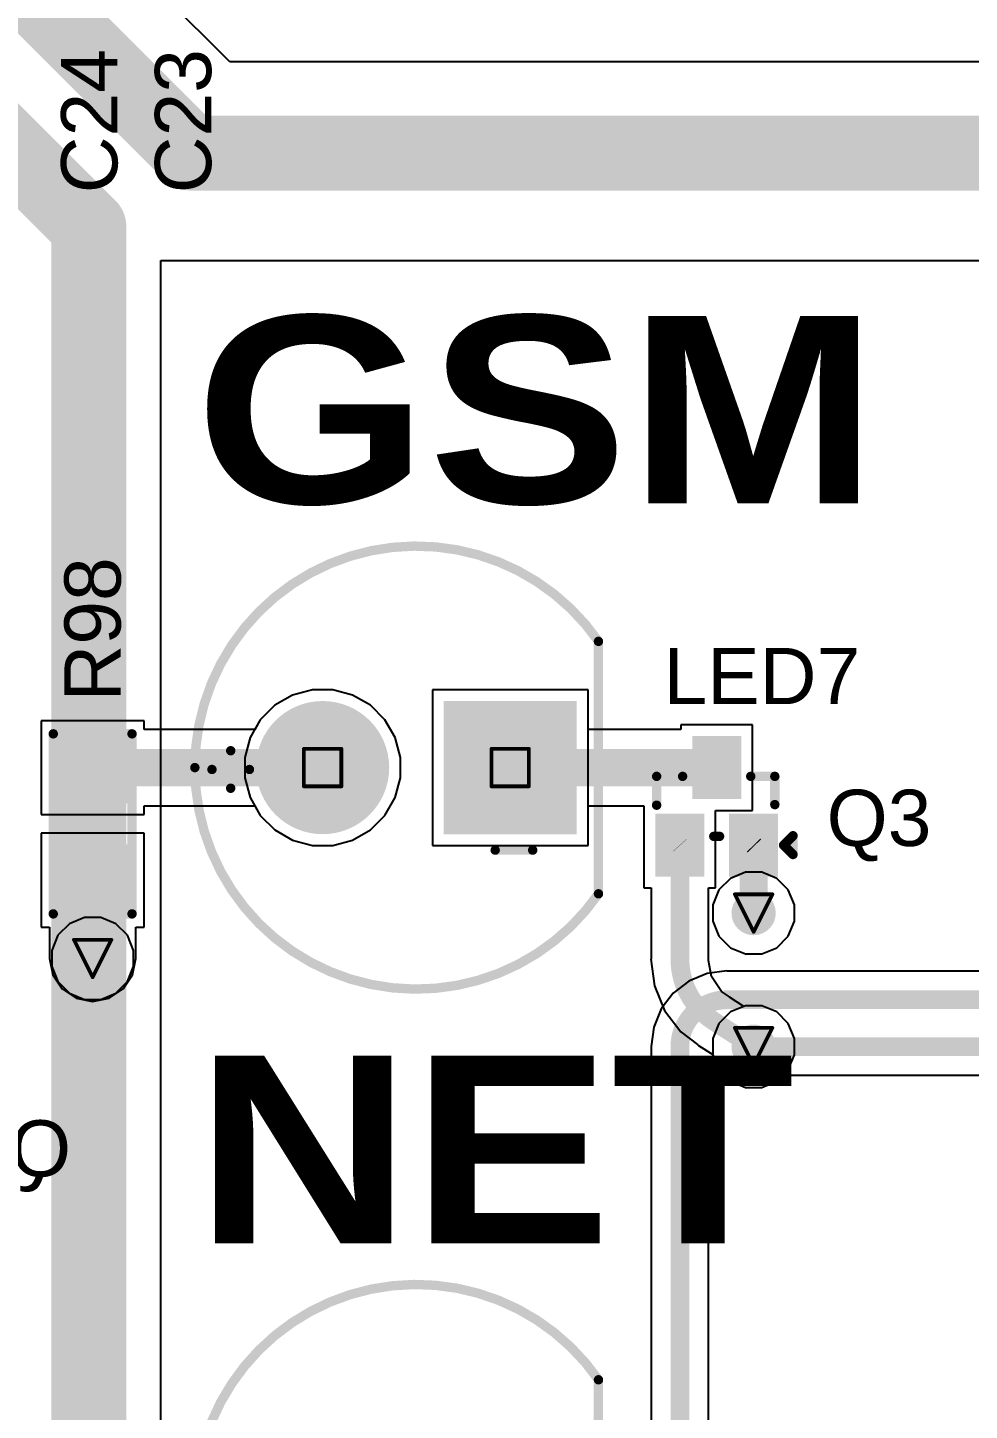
# Model space of a CAD drawing. Header units: inches. Extents: x 0 to 211, y 0 to 201.
# Drawn here: x 1.017 to 1.519, y 0.421 to 1.158 of the extents above; entities that cross this region are included whole.
import ezdxf

# ---------------------------------------------------------------- set-up
doc = ezdxf.new("R2010")
doc.units = ezdxf.units.IN
doc.header["$MEASUREMENT"] = 0
for name, color, linetype in [('Bottom Layer', 5, 'Continuous'), ('Bottom Overlay', 54, 'Continuous'), ('Bottom Solder', 6, 'Continuous'), ('Drill Drawing', 1, 'Continuous'), ('Layer 1', 16, 'Continuous'), ('Layer 2', 76, 'Continuous'), ('Multi-Layer', 9, 'Continuous'), ('Pad Holes', 156, 'Continuous'), ('Top Layer', 1, 'Continuous'), ('Top Overlay', 2, 'Continuous'), ('Top Paste', 8, 'Continuous'), ('Top Solder', 216, 'Continuous'), ('Via Holes', 16, 'Continuous')]:
    doc.layers.add(name, color=color, linetype=linetype)
doc.styles.add('Arial', font='', dxfattribs={"height": 0.2})
doc.styles.add('Arial Black_Bold', font='', dxfattribs={"height": 0.2})
doc.styles.get('Arial').set_extended_font_data('Arial')
doc.styles.get('Arial Black_Bold').set_extended_font_data('Arial Black', bold=True)

# ---------------------------------------------------------------- blocks, each defined once
blk = doc.blocks.new('R___0603_38')
at = {"layer": 'Top Layer'}
for points in [[(-0.015, 0.0175), (-0.015, -0.0175), (-0.045, -0.0175), (-0.045, 0.0175)], [(0.045, 0.0175), (0.045, -0.0175), (0.015, -0.0175), (0.015, 0.0175)]]:
    blk.add_hatch(color=1, dxfattribs=at).paths.add_polyline_path(points)
at = {"layer": 'Top Paste'}
for points in [[(-0.015, 0.0175), (-0.015, -0.0175), (-0.045, -0.0175), (-0.045, 0.0175)], [(0.045, 0.0175), (0.045, -0.0175), (0.015, -0.0175), (0.015, 0.0175)]]:
    blk.add_hatch(color=8, dxfattribs=at).paths.add_polyline_path(points)
at = {"layer": 'Top Solder'}
for points in [[(-0.011, 0.0215), (-0.011, -0.0215), (-0.049, -0.0215), (-0.049, 0.0215)], [(0.049, 0.0215), (0.049, -0.0215), (0.011, -0.0215), (0.011, 0.0215)]]:
    blk.add_hatch(color=216, dxfattribs=at).paths.add_polyline_path(points)
at = {"layer": 'Top Overlay'}
for points in [[(0.048, 0.021, 0.005, 0.005, 0), (-0.048, 0.021, 0.005, 0.005, 0)], [(-0.048, -0.021, 0.005, 0.005, 0), (-0.048, 0.021, 0.005, 0.005, 0)], [(0.048, -0.021, 0.005, 0.005, 0), (0.048, 0.021, 0.005, 0.005, 0)], [(0.048, -0.021, 0.005, 0.005, 0), (-0.048, -0.021, 0.005, 0.005, 0)]]:
    blk.add_lwpolyline(points, format="xyseb", dxfattribs=at)
for points in [[(-0.04925, 0.021, 0.0025, 0.0025, 1), (-0.04675, 0.021, 0.0025, 0.0025, 1)], [(-0.04925, 0.021, 0.0025, 0.0025, 1), (-0.04675, 0.021, 0.0025, 0.0025, 1)], [(0.04675, 0.021, 0.0025, 0.0025, 1), (0.04925, 0.021, 0.0025, 0.0025, 1)], [(0.04675, 0.021, 0.0025, 0.0025, 1), (0.04925, 0.021, 0.0025, 0.0025, 1)], [(-0.04925, -0.021, 0.0025, 0.0025, 1), (-0.04675, -0.021, 0.0025, 0.0025, 1)], [(-0.04925, -0.021, 0.0025, 0.0025, 1), (-0.04675, -0.021, 0.0025, 0.0025, 1)], [(0.04675, -0.021, 0.0025, 0.0025, 1), (0.04925, -0.021, 0.0025, 0.0025, 1)], [(0.04675, -0.021, 0.0025, 0.0025, 1), (0.04925, -0.021, 0.0025, 0.0025, 1)]]:
    blk.add_lwpolyline(points, format="xyseb", close=True, dxfattribs=at)
blk = doc.blocks.new('SOT_416_203')
at = {"layer": 'Top Layer'}
for points in [[(-0.00906, 0.03347), (0.00906, 0.03347), (0.00906, 0.00788), (-0.00906, 0.00788)], [(-0.02874, -0.00787), (-0.01064, -0.00787), (-0.01064, -0.03347), (-0.02874, -0.03347)], [(0.01064, -0.00787), (0.02874, -0.00787), (0.02874, -0.03347), (0.01064, -0.03347)]]:
    blk.add_hatch(color=1, dxfattribs=at).paths.add_polyline_path(points)
at = {"layer": 'Top Paste'}
for points in [[(-0.00906, 0.03347), (0.00906, 0.03347), (0.00906, 0.00788), (-0.00906, 0.00788)], [(-0.02874, -0.00787), (-0.01064, -0.00787), (-0.01064, -0.03347), (-0.02874, -0.03347)], [(0.01064, -0.00787), (0.02874, -0.00787), (0.02874, -0.03347), (0.01064, -0.03347)]]:
    blk.add_hatch(color=8, dxfattribs=at).paths.add_polyline_path(points)
at = {"layer": 'Top Solder'}
for points in [[(-0.01306, 0.03746), (0.01306, 0.03746), (0.01306, 0.00387), (-0.01306, 0.00387)], [(-0.03275, -0.00387), (-0.00664, -0.00387), (-0.00664, -0.03747), (-0.03275, -0.03747)], [(0.00664, -0.00387), (0.03275, -0.00387), (0.03275, -0.03747), (0.00664, -0.03747)]]:
    blk.add_hatch(color=216, dxfattribs=at).paths.add_polyline_path(points)
at = {"layer": 'Top Overlay'}
for points in [[(-0.032, 0.016, 0.005, 0.005, 0), (-0.01816, 0.016, 0.005, 0.005, 0)], [(-0.032, 0.00062, 0.005, 0.005, 0), (-0.032, 0.016, 0.005, 0.005, 0)], [(0.01816, 0.016, 0.005, 0.005, 0), (0.031, 0.016, 0.005, 0.005, 0)], [(0.031, 0.00094, 0.005, 0.005, 0), (0.031, 0.016, 0.005, 0.005, 0)], [(-0.00153, -0.016, 0.005, 0.005, 0), (0.00153, -0.016, 0.005, 0.005, 0)], [(0.03569, -0.02067, 0.005, 0.005, 0), (0.04069, -0.01567, 0.005, 0.005, 0)], [(0.04069, -0.02567, 0.005, 0.005, 0), (0.04069, -0.01567, 0.005, 0.005, 0)], [(0.03569, -0.02067, 0.005, 0.005, 0), (0.04069, -0.02567, 0.005, 0.005, 0)]]:
    blk.add_lwpolyline(points, format="xyseb", dxfattribs=at)
for points in [[(-0.03325, 0.016, 0.0025, 0.0025, 1), (-0.03075, 0.016, 0.0025, 0.0025, 1)], [(-0.03325, 0.016, 0.0025, 0.0025, 1), (-0.03075, 0.016, 0.0025, 0.0025, 1)], [(-0.01941, 0.016, 0.0025, 0.0025, 1), (-0.01691, 0.016, 0.0025, 0.0025, 1)], [(0.01691, 0.016, 0.0025, 0.0025, 1), (0.01941, 0.016, 0.0025, 0.0025, 1)], [(0.02975, 0.016, 0.0025, 0.0025, 1), (0.03225, 0.016, 0.0025, 0.0025, 1)], [(0.02975, 0.016, 0.0025, 0.0025, 1), (0.03225, 0.016, 0.0025, 0.0025, 1)], [(-0.03325, 0.00062, 0.0025, 0.0025, 1), (-0.03075, 0.00062, 0.0025, 0.0025, 1)], [(0.02975, 0.00094, 0.0025, 0.0025, 1), (0.03225, 0.00094, 0.0025, 0.0025, 1)], [(-0.00279, -0.016, 0.0025, 0.0025, 1), (-0.00028, -0.016, 0.0025, 0.0025, 1)], [(0.00028, -0.016, 0.0025, 0.0025, 1), (0.00279, -0.016, 0.0025, 0.0025, 1)], [(0.03944, -0.01567, 0.0025, 0.0025, 1), (0.04194, -0.01567, 0.0025, 0.0025, 1)], [(0.03944, -0.01567, 0.0025, 0.0025, 1), (0.04194, -0.01567, 0.0025, 0.0025, 1)], [(0.03444, -0.02067, 0.0025, 0.0025, 1), (0.03694, -0.02067, 0.0025, 0.0025, 1)], [(0.03444, -0.02067, 0.0025, 0.0025, 1), (0.03694, -0.02067, 0.0025, 0.0025, 1)], [(0.03944, -0.02567, 0.0025, 0.0025, 1), (0.04194, -0.02567, 0.0025, 0.0025, 1)], [(0.03944, -0.02567, 0.0025, 0.0025, 1), (0.04194, -0.02567, 0.0025, 0.0025, 1)]]:
    blk.add_lwpolyline(points, format="xyseb", close=True, dxfattribs=at)
blk = doc.blocks.new('TH_LED_5___Y______210')
at = {"layer": 'Bottom Layer'}
blk.add_hatch(color=5, dxfattribs=at).paths.add_polyline_path([(-0.0815, 0.0315), (-0.0185, 0.0315), (-0.0185, -0.0315), (-0.0815, -0.0315)])
h = blk.add_hatch(color=5, dxfattribs=at)
edge = h.paths.add_edge_path()
edge.add_arc((0.05, 0), 0.0315, 0, 360)
at = {"layer": 'Bottom Solder'}
blk.add_hatch(color=6, dxfattribs=at).paths.add_polyline_path([(-0.0855, 0.0355), (-0.0145, 0.0355), (-0.0145, -0.0355), (-0.0855, -0.0355)])
h = blk.add_hatch(color=6, dxfattribs=at)
edge = h.paths.add_edge_path()
edge.add_arc((0.05, 0), 0.0355, 0, 360)
at = {"layer": 'Layer 1'}
blk.add_hatch(color=16, dxfattribs=at).paths.add_polyline_path([(-0.0815, 0.0315), (-0.0185, 0.0315), (-0.0185, -0.0315), (-0.0815, -0.0315)])
h = blk.add_hatch(color=16, dxfattribs=at)
edge = h.paths.add_edge_path()
edge.add_arc((0.05, 0), 0.0315, 0, 360)
at = {"layer": 'Layer 2'}
blk.add_hatch(color=76, dxfattribs=at).paths.add_polyline_path([(-0.0815, 0.0315), (-0.0185, 0.0315), (-0.0185, -0.0315), (-0.0815, -0.0315)])
h = blk.add_hatch(color=76, dxfattribs=at)
edge = h.paths.add_edge_path()
edge.add_arc((0.05, 0), 0.0315, 0, 360)
at = {"layer": 'Multi-Layer'}
blk.add_hatch(color=9, dxfattribs=at).paths.add_polyline_path([(-0.0815, 0.0315), (-0.0185, 0.0315), (-0.0185, -0.0315), (-0.0815, -0.0315)])
h = blk.add_hatch(color=9, dxfattribs=at)
edge = h.paths.add_edge_path()
edge.add_arc((0.05, 0), 0.0315, 0, 360)
at = {"layer": 'Pad Holes'}
h = blk.add_hatch(color=7, dxfattribs=at)
edge = h.paths.add_edge_path()
edge.add_arc((-0.05, 0), 0.01772, 0, 360)
h = blk.add_hatch(color=7, dxfattribs=at)
edge = h.paths.add_edge_path()
edge.add_arc((0.05, 0), 0.01772, 0, 360)
at = {"layer": 'Top Layer'}
blk.add_hatch(color=1, dxfattribs=at).paths.add_polyline_path([(-0.0815, 0.0315), (-0.0185, 0.0315), (-0.0185, -0.0315), (-0.0815, -0.0315)])
h = blk.add_hatch(color=1, dxfattribs=at)
edge = h.paths.add_edge_path()
edge.add_arc((0.05, 0), 0.0315, 0, 360)
at = {"layer": 'Top Solder'}
blk.add_hatch(color=216, dxfattribs=at).paths.add_polyline_path([(-0.0855, 0.0355), (-0.0145, 0.0355), (-0.0145, -0.0355), (-0.0855, -0.0355)])
h = blk.add_hatch(color=216, dxfattribs=at)
edge = h.paths.add_edge_path()
edge.add_arc((0.05, 0), 0.0355, 0, 360)
at = {"layer": 'Top Overlay'}
for points in [[(-0.09707, 0.06729, 0.005, 0.005, -0.73505), (0.11811, 0, 0.005, 0.005, 0)], [(-0.09707, 0.06729, 0.005, 0.005, 0), (-0.09707, -0.06729, 0.005, 0.005, 0)], [(-0.042, 0.044, 0.005, 0.005, 0), (-0.062, 0.044, 0.005, 0.005, 0)], [(0.099, 0.011, 0.005, 0.005, 0), (0.099, -0.009, 0.005, 0.005, 0)], [(0.11811, 0, 0.005, 0.005, -0.73505), (-0.09707, -0.06729, 0.005, 0.005, 0)], [(0.109, 0.001, 0.005, 0.005, 0), (0.089, 0.001, 0.005, 0.005, 0)]]:
    blk.add_lwpolyline(points, format="xyseb", dxfattribs=at)
for points in [[(-0.09832, 0.06729, 0.0025, 0.0025, 1), (-0.09582, 0.06729, 0.0025, 0.0025, 1)], [(-0.09832, 0.06729, 0.0025, 0.0025, 1), (-0.09582, 0.06729, 0.0025, 0.0025, 1)], [(-0.06325, 0.044, 0.0025, 0.0025, 1), (-0.06075, 0.044, 0.0025, 0.0025, 1)], [(-0.04325, 0.044, 0.0025, 0.0025, 1), (-0.04075, 0.044, 0.0025, 0.0025, 1)], [(0.09775, 0.011, 0.0025, 0.0025, 1), (0.10025, 0.011, 0.0025, 0.0025, 1)], [(0.08775, 0.001, 0.0025, 0.0025, 1), (0.09025, 0.001, 0.0025, 0.0025, 1)], [(0.10775, 0.001, 0.0025, 0.0025, 1), (0.11025, 0.001, 0.0025, 0.0025, 1)], [(0.11686, 0, 0.0025, 0.0025, 1), (0.11936, 0, 0.0025, 0.0025, 1)], [(0.11686, 0, 0.0025, 0.0025, 1), (0.11936, 0, 0.0025, 0.0025, 1)], [(0.09775, -0.009, 0.0025, 0.0025, 1), (0.10025, -0.009, 0.0025, 0.0025, 1)], [(-0.09832, -0.06729, 0.0025, 0.0025, 1), (-0.09582, -0.06729, 0.0025, 0.0025, 1)], [(-0.09832, -0.06729, 0.0025, 0.0025, 1), (-0.09582, -0.06729, 0.0025, 0.0025, 1)]]:
    blk.add_lwpolyline(points, format="xyseb", close=True, dxfattribs=at)
blk = doc.blocks.new('TH_LED_5___G_____211')
at = {"layer": 'Bottom Layer'}
blk.add_hatch(color=5, dxfattribs=at).paths.add_polyline_path([(-0.0815, 0.0315), (-0.0185, 0.0315), (-0.0185, -0.0315), (-0.0815, -0.0315)])
h = blk.add_hatch(color=5, dxfattribs=at)
edge = h.paths.add_edge_path()
edge.add_arc((0.05, 0), 0.0315, 0, 360)
at = {"layer": 'Bottom Solder'}
blk.add_hatch(color=6, dxfattribs=at).paths.add_polyline_path([(-0.0855, 0.0355), (-0.0145, 0.0355), (-0.0145, -0.0355), (-0.0855, -0.0355)])
h = blk.add_hatch(color=6, dxfattribs=at)
edge = h.paths.add_edge_path()
edge.add_arc((0.05, 0), 0.0355, 0, 360)
at = {"layer": 'Layer 1'}
blk.add_hatch(color=16, dxfattribs=at).paths.add_polyline_path([(-0.0815, 0.0315), (-0.0185, 0.0315), (-0.0185, -0.0315), (-0.0815, -0.0315)])
h = blk.add_hatch(color=16, dxfattribs=at)
edge = h.paths.add_edge_path()
edge.add_arc((0.05, 0), 0.0315, 0, 360)
at = {"layer": 'Layer 2'}
blk.add_hatch(color=76, dxfattribs=at).paths.add_polyline_path([(-0.0815, 0.0315), (-0.0185, 0.0315), (-0.0185, -0.0315), (-0.0815, -0.0315)])
h = blk.add_hatch(color=76, dxfattribs=at)
edge = h.paths.add_edge_path()
edge.add_arc((0.05, 0), 0.0315, 0, 360)
at = {"layer": 'Multi-Layer'}
blk.add_hatch(color=9, dxfattribs=at).paths.add_polyline_path([(-0.0815, 0.0315), (-0.0185, 0.0315), (-0.0185, -0.0315), (-0.0815, -0.0315)])
h = blk.add_hatch(color=9, dxfattribs=at)
edge = h.paths.add_edge_path()
edge.add_arc((0.05, 0), 0.0315, 0, 360)
at = {"layer": 'Pad Holes'}
h = blk.add_hatch(color=7, dxfattribs=at)
edge = h.paths.add_edge_path()
edge.add_arc((-0.05, 0), 0.01772, 0, 360)
h = blk.add_hatch(color=7, dxfattribs=at)
edge = h.paths.add_edge_path()
edge.add_arc((0.05, 0), 0.01772, 0, 360)
at = {"layer": 'Top Layer'}
blk.add_hatch(color=1, dxfattribs=at).paths.add_polyline_path([(-0.0815, 0.0315), (-0.0185, 0.0315), (-0.0185, -0.0315), (-0.0815, -0.0315)])
h = blk.add_hatch(color=1, dxfattribs=at)
edge = h.paths.add_edge_path()
edge.add_arc((0.05, 0), 0.0315, 0, 360)
at = {"layer": 'Top Solder'}
blk.add_hatch(color=216, dxfattribs=at).paths.add_polyline_path([(-0.0855, 0.0355), (-0.0145, 0.0355), (-0.0145, -0.0355), (-0.0855, -0.0355)])
h = blk.add_hatch(color=216, dxfattribs=at)
edge = h.paths.add_edge_path()
edge.add_arc((0.05, 0), 0.0355, 0, 360)
at = {"layer": 'Top Overlay'}
for points in [[(-0.09707, 0.06729, 0.005, 0.005, -0.73505), (0.11811, 0, 0.005, 0.005, 0)], [(-0.09707, 0.06729, 0.005, 0.005, 0), (-0.09707, -0.06729, 0.005, 0.005, 0)], [(-0.042, 0.044, 0.005, 0.005, 0), (-0.062, 0.044, 0.005, 0.005, 0)], [(0.099, 0.011, 0.005, 0.005, 0), (0.099, -0.009, 0.005, 0.005, 0)], [(0.11811, 0, 0.005, 0.005, -0.73505), (-0.09707, -0.06729, 0.005, 0.005, 0)], [(0.109, 0.001, 0.005, 0.005, 0), (0.089, 0.001, 0.005, 0.005, 0)]]:
    blk.add_lwpolyline(points, format="xyseb", dxfattribs=at)
for points in [[(-0.09832, 0.06729, 0.0025, 0.0025, 1), (-0.09582, 0.06729, 0.0025, 0.0025, 1)], [(-0.09832, 0.06729, 0.0025, 0.0025, 1), (-0.09582, 0.06729, 0.0025, 0.0025, 1)], [(-0.06325, 0.044, 0.0025, 0.0025, 1), (-0.06075, 0.044, 0.0025, 0.0025, 1)], [(-0.04325, 0.044, 0.0025, 0.0025, 1), (-0.04075, 0.044, 0.0025, 0.0025, 1)], [(0.09775, 0.011, 0.0025, 0.0025, 1), (0.10025, 0.011, 0.0025, 0.0025, 1)], [(0.08775, 0.001, 0.0025, 0.0025, 1), (0.09025, 0.001, 0.0025, 0.0025, 1)], [(0.10775, 0.001, 0.0025, 0.0025, 1), (0.11025, 0.001, 0.0025, 0.0025, 1)], [(0.11686, 0, 0.0025, 0.0025, 1), (0.11936, 0, 0.0025, 0.0025, 1)], [(0.11686, 0, 0.0025, 0.0025, 1), (0.11936, 0, 0.0025, 0.0025, 1)], [(0.09775, -0.009, 0.0025, 0.0025, 1), (0.10025, -0.009, 0.0025, 0.0025, 1)], [(-0.09832, -0.06729, 0.0025, 0.0025, 1), (-0.09582, -0.06729, 0.0025, 0.0025, 1)], [(-0.09832, -0.06729, 0.0025, 0.0025, 1), (-0.09582, -0.06729, 0.0025, 0.0025, 1)]]:
    blk.add_lwpolyline(points, format="xyseb", close=True, dxfattribs=at)

msp = doc.modelspace()

# ---------------------------------------------------------------- hatches: boundary and pattern name
at = {"layer": 'Bottom Layer'}
h = msp.add_hatch(color=5, dxfattribs=at)
edge = h.paths.add_edge_path()
edge.add_arc((1.40419, 0.68622), 0.01181, 0, 360)
h = msp.add_hatch(color=5, dxfattribs=at)
edge = h.paths.add_edge_path()
edge.add_arc((1.05181, 0.662), 0.01181, 0, 360)
h = msp.add_hatch(color=5, dxfattribs=at)
edge = h.paths.add_edge_path()
edge.add_arc((1.40419, 0.615), 0.01181, 0, 360)
at = {"layer": 'Layer 1'}
h = msp.add_hatch(color=16, dxfattribs=at)
edge = h.paths.add_edge_path()
edge.add_arc((1.40419, 0.68622), 0.01181, 0, 360)
h = msp.add_hatch(color=16, dxfattribs=at)
edge = h.paths.add_edge_path()
edge.add_arc((1.05181, 0.662), 0.01181, 0, 360)
h = msp.add_hatch(color=16, dxfattribs=at)
edge = h.paths.add_edge_path()
edge.add_arc((1.40419, 0.615), 0.01181, 0, 360)
at = {"layer": 'Layer 2'}
h = msp.add_hatch(color=76, dxfattribs=at)
edge = h.paths.add_edge_path()
edge.add_arc((1.40419, 0.68622), 0.01181, 0, 360)
h = msp.add_hatch(color=76, dxfattribs=at)
edge = h.paths.add_edge_path()
edge.add_arc((1.05181, 0.662), 0.01181, 0, 360)
h = msp.add_hatch(color=76, dxfattribs=at)
edge = h.paths.add_edge_path()
edge.add_arc((1.40419, 0.615), 0.01181, 0, 360)
at = {"layer": 'Top Layer'}
h = msp.add_hatch(color=1, dxfattribs=at)
edge = h.paths.add_edge_path()
edge.add_arc((1.40419, 0.68622), 0.01181, 0, 360)
h = msp.add_hatch(color=1, dxfattribs=at)
edge = h.paths.add_edge_path()
edge.add_arc((1.05181, 0.662), 0.01181, 0, 360)
h = msp.add_hatch(color=1, dxfattribs=at)
edge = h.paths.add_edge_path()
edge.add_arc((1.40419, 0.615), 0.01181, 0, 360)
at = {"layer": 'Via Holes'}
h = msp.add_hatch(color=7, dxfattribs=at)
edge = h.paths.add_edge_path()
edge.add_arc((1.40419, 0.68622), 0.00591, 0, 360)
h = msp.add_hatch(color=7, dxfattribs=at)
edge = h.paths.add_edge_path()
edge.add_arc((1.05181, 0.662), 0.00591, 0, 360)
h = msp.add_hatch(color=7, dxfattribs=at)
edge = h.paths.add_edge_path()
edge.add_arc((1.40419, 0.615), 0.00591, 0, 360)

# ---------------------------------------------------------------- linework, layer by layer
at = {"layer": 'Bottom Layer'}
for p, q in [((1.16894, 0.80528), (1.15839, 0.80245)), ((1.17987, 0.80528), (1.16894, 0.80528)), ((1.19042, 0.80245), (1.17987, 0.80528)), ((1.3159, 0.80528), (1.23291, 0.80528)), ((1.23291, 0.80528), (1.23291, 0.72229)), ((1.3159, 0.72229), (1.3159, 0.80528)), ((1.14893, 0.79699), (1.1412, 0.78926)), ((1.15839, 0.80245), (1.14893, 0.79699)), ((1.19989, 0.79699), (1.19042, 0.80245)), ((1.20761, 0.78926), (1.19989, 0.79699)), ((1.1412, 0.78926), (1.13574, 0.7798)), ((1.21308, 0.7798), (1.20761, 0.78926)), ((1.13574, 0.7798), (1.13291, 0.76924)), ((1.2159, 0.76924), (1.21308, 0.7798)), ((1.13291, 0.76924), (1.13291, 0.75832)), ((1.2159, 0.75832), (1.2159, 0.76924)), ((1.13291, 0.75832), (1.13574, 0.74776)), ((1.21308, 0.74776), (1.2159, 0.75832)), ((1.13574, 0.74776), (1.1412, 0.7383)), ((1.20761, 0.7383), (1.21308, 0.74776)), ((1.1412, 0.7383), (1.14893, 0.73058)), ((1.19989, 0.73058), (1.20761, 0.7383)), ((1.14893, 0.73058), (1.15839, 0.72511)), ((1.19042, 0.72511), (1.19989, 0.73058)), ((1.15839, 0.72511), (1.16894, 0.72229)), ((1.17987, 0.72229), (1.19042, 0.72511)), ((1.16894, 0.72229), (1.17987, 0.72229)), ((1.23291, 0.72229), (1.3159, 0.72229)), ((1.03946, 0.68049), (1.03332, 0.67435)), ((1.04747, 0.68381), (1.03946, 0.68049)), ((1.05615, 0.68381), (1.04747, 0.68381)), ((1.06417, 0.68049), (1.05615, 0.68381)), ((1.0703, 0.67435), (1.06417, 0.68049)), ((1.03332, 0.67435), (1.03, 0.66634)), ((1.07362, 0.66634), (1.0703, 0.67435)), ((1.03, 0.66634), (1.03, 0.65766)), ((1.07362, 0.65766), (1.07362, 0.66634)), ((1.03, 0.65766), (1.03332, 0.64965)), ((1.0703, 0.64965), (1.07362, 0.65766)), ((1.03332, 0.64965), (1.03946, 0.64351)), ((1.06417, 0.64351), (1.0703, 0.64965)), ((1.36973, 0.64994), (1.36138, 0.64353)), ((1.37946, 0.65397), (1.36973, 0.64994)), ((1.3899, 0.65535), (1.37946, 0.65397)), ((1.3899, 0.65529), (1.3899, 0.65535)), ((1.645, 0.65529), (1.3899, 0.65529)), ((1.03946, 0.64351), (1.04747, 0.64019)), ((1.05615, 0.64019), (1.06417, 0.64351)), ((1.36138, 0.64353), (1.35496, 0.63517)), ((1.04747, 0.64019), (1.05615, 0.64019)), ((1.35496, 0.63517), (1.35093, 0.62544)), ((1.35093, 0.62544), (1.34956, 0.615)), ((1.34956, 0.615), (1.34961, 0.615)), ((1.34961, 0.615), (1.34961, 0.26595)), ((1.3802, 0.599), (1.38026, 0.59904)), ((1.3802, 0.26595), (1.3802, 0.599)), ((1.38026, 0.59904), (1.3872, 0.60114)), ((1.3872, 0.60114), (1.39183, 0.59651)), ((1.41654, 0.59651), (1.41974, 0.59971)), ((1.41974, 0.59971), (1.65287, 0.59971)), ((1.39183, 0.59651), (1.39985, 0.59319)), ((1.39985, 0.59319), (1.40853, 0.59319)), ((1.40853, 0.59319), (1.41654, 0.59651))]:
    msp.add_line(p, q, dxfattribs=at)
for points in [[(1.3649, 0.615, 0.01, 0.01, -0.414214), (1.3899, 0.64, 0.01, 0.01, 0)], [(1.3899, 0.64, 0.01, 0.01, 0), (1.645, 0.64, 0.01, 0.01, 0)], [(1.3649, 0.2504, 0.01, 0.01, 0), (1.3649, 0.615, 0.01, 0.01, 0)], [(1.40419, 0.615, 0.01, 0.01, 0), (1.65287, 0.615, 0.01, 0.01, 0)]]:
    msp.add_lwpolyline(points, format="xyseb", dxfattribs=at)
for points in [[(1.3874, 0.64, 0.005, 0.005, 1), (1.3924, 0.64, 0.005, 0.005, 1)], [(1.3874, 0.64, 0.005, 0.005, 1), (1.3924, 0.64, 0.005, 0.005, 1)], [(1.3624, 0.615, 0.005, 0.005, 1), (1.3674, 0.615, 0.005, 0.005, 1)], [(1.3624, 0.615, 0.005, 0.005, 1), (1.3674, 0.615, 0.005, 0.005, 1)], [(1.40169, 0.615, 0.005, 0.005, 1), (1.40669, 0.615, 0.005, 0.005, 1)]]:
    msp.add_lwpolyline(points, format="xyseb", close=True, dxfattribs=at)
at = {"layer": 'Drill Drawing'}
for points in [[(1.16441, 0.77378, 0.002, 0.002, 0), (1.18441, 0.77378, 0.002, 0.002, 0)], [(1.16441, 0.75378, 0.002, 0.002, 0), (1.16441, 0.77378, 0.002, 0.002, 0)], [(1.18441, 0.75378, 0.002, 0.002, 0), (1.18441, 0.77378, 0.002, 0.002, 0)], [(1.26441, 0.77378, 0.002, 0.002, 0), (1.28441, 0.77378, 0.002, 0.002, 0)], [(1.26441, 0.75378, 0.002, 0.002, 0), (1.26441, 0.77378, 0.002, 0.002, 0)], [(1.28441, 0.75378, 0.002, 0.002, 0), (1.28441, 0.77378, 0.002, 0.002, 0)], [(1.16441, 0.75378, 0.002, 0.002, 0), (1.18441, 0.75378, 0.002, 0.002, 0)], [(1.26441, 0.75378, 0.002, 0.002, 0), (1.28441, 0.75378, 0.002, 0.002, 0)], [(1.39419, 0.69622, 0.002, 0.002, 0), (1.41419, 0.69622, 0.002, 0.002, 0)], [(1.39419, 0.69622, 0.002, 0.002, 0), (1.40419, 0.67622, 0.002, 0.002, 0)], [(1.40419, 0.67622, 0.002, 0.002, 0), (1.41419, 0.69622, 0.002, 0.002, 0)], [(1.04181, 0.672, 0.002, 0.002, 0), (1.06181, 0.672, 0.002, 0.002, 0)], [(1.04181, 0.672, 0.002, 0.002, 0), (1.05181, 0.652, 0.002, 0.002, 0)], [(1.05181, 0.652, 0.002, 0.002, 0), (1.06181, 0.672, 0.002, 0.002, 0)], [(1.39419, 0.625, 0.002, 0.002, 0), (1.41419, 0.625, 0.002, 0.002, 0)], [(1.39419, 0.625, 0.002, 0.002, 0), (1.40419, 0.605, 0.002, 0.002, 0)], [(1.40419, 0.605, 0.002, 0.002, 0), (1.41419, 0.625, 0.002, 0.002, 0)]]:
    msp.add_lwpolyline(points, format="xyseb", dxfattribs=at)
for points in [[(1.16391, 0.77378, 0.001, 0.001, 1), (1.16491, 0.77378, 0.001, 0.001, 1)], [(1.16391, 0.77378, 0.001, 0.001, 1), (1.16491, 0.77378, 0.001, 0.001, 1)], [(1.18391, 0.77378, 0.001, 0.001, 1), (1.18491, 0.77378, 0.001, 0.001, 1)], [(1.18391, 0.77378, 0.001, 0.001, 1), (1.18491, 0.77378, 0.001, 0.001, 1)], [(1.26391, 0.77378, 0.001, 0.001, 1), (1.26491, 0.77378, 0.001, 0.001, 1)], [(1.26391, 0.77378, 0.001, 0.001, 1), (1.26491, 0.77378, 0.001, 0.001, 1)], [(1.28391, 0.77378, 0.001, 0.001, 1), (1.28491, 0.77378, 0.001, 0.001, 1)], [(1.28391, 0.77378, 0.001, 0.001, 1), (1.28491, 0.77378, 0.001, 0.001, 1)], [(1.16391, 0.75378, 0.001, 0.001, 1), (1.16491, 0.75378, 0.001, 0.001, 1)], [(1.16391, 0.75378, 0.001, 0.001, 1), (1.16491, 0.75378, 0.001, 0.001, 1)], [(1.18391, 0.75378, 0.001, 0.001, 1), (1.18491, 0.75378, 0.001, 0.001, 1)], [(1.18391, 0.75378, 0.001, 0.001, 1), (1.18491, 0.75378, 0.001, 0.001, 1)], [(1.26391, 0.75378, 0.001, 0.001, 1), (1.26491, 0.75378, 0.001, 0.001, 1)], [(1.26391, 0.75378, 0.001, 0.001, 1), (1.26491, 0.75378, 0.001, 0.001, 1)], [(1.28391, 0.75378, 0.001, 0.001, 1), (1.28491, 0.75378, 0.001, 0.001, 1)], [(1.28391, 0.75378, 0.001, 0.001, 1), (1.28491, 0.75378, 0.001, 0.001, 1)], [(1.39369, 0.69622, 0.001, 0.001, 1), (1.39469, 0.69622, 0.001, 0.001, 1)], [(1.39369, 0.69622, 0.001, 0.001, 1), (1.39469, 0.69622, 0.001, 0.001, 1)], [(1.41369, 0.69622, 0.001, 0.001, 1), (1.41469, 0.69622, 0.001, 0.001, 1)], [(1.41369, 0.69622, 0.001, 0.001, 1), (1.41469, 0.69622, 0.001, 0.001, 1)], [(1.04131, 0.672, 0.001, 0.001, 1), (1.04231, 0.672, 0.001, 0.001, 1)], [(1.04131, 0.672, 0.001, 0.001, 1), (1.04231, 0.672, 0.001, 0.001, 1)], [(1.06131, 0.672, 0.001, 0.001, 1), (1.06231, 0.672, 0.001, 0.001, 1)], [(1.06131, 0.672, 0.001, 0.001, 1), (1.06231, 0.672, 0.001, 0.001, 1)], [(1.40369, 0.67622, 0.001, 0.001, 1), (1.40469, 0.67622, 0.001, 0.001, 1)], [(1.40369, 0.67622, 0.001, 0.001, 1), (1.40469, 0.67622, 0.001, 0.001, 1)], [(1.05131, 0.652, 0.001, 0.001, 1), (1.05231, 0.652, 0.001, 0.001, 1)], [(1.05131, 0.652, 0.001, 0.001, 1), (1.05231, 0.652, 0.001, 0.001, 1)], [(1.39369, 0.625, 0.001, 0.001, 1), (1.39469, 0.625, 0.001, 0.001, 1)], [(1.39369, 0.625, 0.001, 0.001, 1), (1.39469, 0.625, 0.001, 0.001, 1)], [(1.41369, 0.625, 0.001, 0.001, 1), (1.41469, 0.625, 0.001, 0.001, 1)], [(1.41369, 0.625, 0.001, 0.001, 1), (1.41469, 0.625, 0.001, 0.001, 1)], [(1.40369, 0.605, 0.001, 0.001, 1), (1.40469, 0.605, 0.001, 0.001, 1)], [(1.40369, 0.605, 0.001, 0.001, 1), (1.40469, 0.605, 0.001, 0.001, 1)]]:
    msp.add_lwpolyline(points, format="xyseb", close=True, dxfattribs=at)
at = {"layer": 'Layer 1'}
for p, q in [((1.16894, 0.80528), (1.15839, 0.80245)), ((1.17987, 0.80528), (1.16894, 0.80528)), ((1.19042, 0.80245), (1.17987, 0.80528)), ((1.3159, 0.80528), (1.23291, 0.80528)), ((1.23291, 0.80528), (1.23291, 0.72229)), ((1.3159, 0.72229), (1.3159, 0.80528)), ((1.14893, 0.79699), (1.1412, 0.78926)), ((1.15839, 0.80245), (1.14893, 0.79699)), ((1.19989, 0.79699), (1.19042, 0.80245)), ((1.20761, 0.78926), (1.19989, 0.79699)), ((1.1412, 0.78926), (1.13574, 0.7798)), ((1.21308, 0.7798), (1.20761, 0.78926)), ((1.13574, 0.7798), (1.13291, 0.76924)), ((1.2159, 0.76924), (1.21308, 0.7798)), ((1.13291, 0.76924), (1.13291, 0.75832)), ((1.2159, 0.75832), (1.2159, 0.76924)), ((1.13291, 0.75832), (1.13574, 0.74776)), ((1.21308, 0.74776), (1.2159, 0.75832)), ((1.13574, 0.74776), (1.1412, 0.7383)), ((1.20761, 0.7383), (1.21308, 0.74776)), ((1.1412, 0.7383), (1.14893, 0.73058)), ((1.19989, 0.73058), (1.20761, 0.7383)), ((1.14893, 0.73058), (1.15839, 0.72511)), ((1.19042, 0.72511), (1.19989, 0.73058)), ((1.15839, 0.72511), (1.16894, 0.72229)), ((1.17987, 0.72229), (1.19042, 0.72511)), ((1.16894, 0.72229), (1.17987, 0.72229)), ((1.23291, 0.72229), (1.3159, 0.72229)), ((1.03946, 0.68049), (1.03332, 0.67435)), ((1.04747, 0.68381), (1.03946, 0.68049)), ((1.05615, 0.68381), (1.04747, 0.68381)), ((1.06417, 0.68049), (1.05615, 0.68381)), ((1.0703, 0.67435), (1.06417, 0.68049)), ((1.03332, 0.67435), (1.03, 0.66634)), ((1.07362, 0.66634), (1.0703, 0.67435)), ((1.03, 0.66634), (1.03, 0.65766)), ((1.07362, 0.65766), (1.07362, 0.66634)), ((1.03, 0.65766), (1.03332, 0.64965)), ((1.0703, 0.64965), (1.07362, 0.65766)), ((1.03332, 0.64965), (1.03946, 0.64351)), ((1.06417, 0.64351), (1.0703, 0.64965)), ((1.03946, 0.64351), (1.04747, 0.64019)), ((1.05615, 0.64019), (1.06417, 0.64351)), ((1.04747, 0.64019), (1.05615, 0.64019)), ((1.39985, 0.63681), (1.39183, 0.63349)), ((1.40853, 0.63681), (1.39985, 0.63681)), ((1.41654, 0.63349), (1.40853, 0.63681)), ((1.3857, 0.62735), (1.38238, 0.61934)), ((1.39183, 0.63349), (1.3857, 0.62735)), ((1.42268, 0.62735), (1.41654, 0.63349)), ((1.426, 0.61934), (1.42268, 0.62735)), ((1.38238, 0.61934), (1.38238, 0.61066)), ((1.426, 0.61066), (1.426, 0.61934)), ((1.38238, 0.61066), (1.3857, 0.60265)), ((1.42268, 0.60265), (1.426, 0.61066)), ((1.3857, 0.60265), (1.39183, 0.59651)), ((1.41654, 0.59651), (1.42268, 0.60265)), ((1.39183, 0.59651), (1.39985, 0.59319)), ((1.39985, 0.59319), (1.40853, 0.59319)), ((1.40853, 0.59319), (1.41654, 0.59651))]:
    msp.add_line(p, q, dxfattribs=at)
at = {"layer": 'Layer 2'}
for p, q in [((1.125, 1.14), (0.89105, 1.37395)), ((1.734, 1.14), (1.125, 1.14)), ((1.08814, 0.25907), (1.08814, 1.03424)), ((1.08814, 1.03424), (3.48929, 1.03424)), ((1.16894, 0.80528), (1.15839, 0.80245)), ((1.17987, 0.80528), (1.16894, 0.80528)), ((1.19042, 0.80245), (1.17987, 0.80528)), ((1.3159, 0.80528), (1.23291, 0.80528)), ((1.23291, 0.80528), (1.23291, 0.72229)), ((1.3159, 0.72229), (1.3159, 0.80528)), ((1.14893, 0.79699), (1.1412, 0.78926)), ((1.15839, 0.80245), (1.14893, 0.79699)), ((1.19989, 0.79699), (1.19042, 0.80245)), ((1.20761, 0.78926), (1.19989, 0.79699)), ((1.1412, 0.78926), (1.13574, 0.7798)), ((1.21308, 0.7798), (1.20761, 0.78926)), ((1.13574, 0.7798), (1.13291, 0.76924)), ((1.2159, 0.76924), (1.21308, 0.7798)), ((1.13291, 0.76924), (1.13291, 0.75832)), ((1.2159, 0.75832), (1.2159, 0.76924)), ((1.13291, 0.75832), (1.13574, 0.74776)), ((1.21308, 0.74776), (1.2159, 0.75832)), ((1.13574, 0.74776), (1.1412, 0.7383)), ((1.20761, 0.7383), (1.21308, 0.74776)), ((1.1412, 0.7383), (1.14893, 0.73058)), ((1.19989, 0.73058), (1.20761, 0.7383)), ((1.14893, 0.73058), (1.15839, 0.72511)), ((1.19042, 0.72511), (1.19989, 0.73058)), ((1.15839, 0.72511), (1.16894, 0.72229)), ((1.17987, 0.72229), (1.19042, 0.72511)), ((1.16894, 0.72229), (1.17987, 0.72229)), ((1.23291, 0.72229), (1.3159, 0.72229)), ((1.39985, 0.70803), (1.39183, 0.70471)), ((1.40853, 0.70803), (1.39985, 0.70803)), ((1.41654, 0.70471), (1.40853, 0.70803)), ((1.39183, 0.70471), (1.3857, 0.69858)), ((1.42268, 0.69858), (1.41654, 0.70471)), ((1.3857, 0.69858), (1.38238, 0.69056)), ((1.426, 0.69056), (1.42268, 0.69858)), ((1.38238, 0.69056), (1.38238, 0.68188)), ((1.426, 0.68188), (1.426, 0.69056)), ((1.38238, 0.68188), (1.3857, 0.67387)), ((1.42268, 0.67387), (1.426, 0.68188)), ((1.3857, 0.67387), (1.39183, 0.66773)), ((1.41654, 0.66773), (1.42268, 0.67387)), ((1.39183, 0.66773), (1.39985, 0.66441)), ((1.39985, 0.66441), (1.40853, 0.66441)), ((1.40853, 0.66441), (1.41654, 0.66773)), ((1.39985, 0.63681), (1.39183, 0.63349)), ((1.40853, 0.63681), (1.39985, 0.63681)), ((1.41654, 0.63349), (1.40853, 0.63681)), ((1.3857, 0.62735), (1.38238, 0.61934)), ((1.39183, 0.63349), (1.3857, 0.62735)), ((1.42268, 0.62735), (1.41654, 0.63349)), ((1.426, 0.61934), (1.42268, 0.62735)), ((1.38238, 0.61934), (1.38238, 0.61066)), ((1.426, 0.61066), (1.426, 0.61934)), ((1.38238, 0.61066), (1.3857, 0.60265)), ((1.42268, 0.60265), (1.426, 0.61066)), ((1.3857, 0.60265), (1.39183, 0.59651)), ((1.41654, 0.59651), (1.42268, 0.60265)), ((1.39183, 0.59651), (1.39985, 0.59319)), ((1.39985, 0.59319), (1.40853, 0.59319)), ((1.40853, 0.59319), (1.41654, 0.59651))]:
    msp.add_line(p, q, dxfattribs=at)
for points in [[(0.84481, 1.35063, 0.04, 0.04, 0), (1.10399, 1.09145, 0.04, 0.04, 0)], [(0.77167, 1.33015, 0.04, 0.04, 0), (1.04981, 1.05201, 0.04, 0.04, 0)], [(1.10399, 1.09145, 0.04, 0.04, 0), (1.63501, 1.09145, 0.04, 0.04, 0)], [(1.04981, 0.662, 0.04, 0.04, 0), (1.04981, 1.05201, 0.04, 0.04, 0)], [(1.04981, 0.2683, 0.04, 0.04, 0), (1.04981, 0.662, 0.04, 0.04, 0)]]:
    msp.add_lwpolyline(points, format="xyseb", dxfattribs=at)
for points in [[(1.09399, 1.09145, 0.02, 0.02, 1), (1.11399, 1.09145, 0.02, 0.02, 1)], [(1.09399, 1.09145, 0.02, 0.02, 1), (1.11399, 1.09145, 0.02, 0.02, 1)], [(1.03981, 1.05201, 0.02, 0.02, 1), (1.05981, 1.05201, 0.02, 0.02, 1)], [(1.03981, 1.05201, 0.02, 0.02, 1), (1.05981, 1.05201, 0.02, 0.02, 1)], [(1.03981, 0.662, 0.02, 0.02, 1), (1.05981, 0.662, 0.02, 0.02, 1)], [(1.03981, 0.662, 0.02, 0.02, 1), (1.05981, 0.662, 0.02, 0.02, 1)]]:
    msp.add_lwpolyline(points, format="xyseb", close=True, dxfattribs=at)
at = {"layer": 'Top Layer'}
for p, q in [((1.16894, 0.80528), (1.15839, 0.80245)), ((1.17987, 0.80528), (1.16894, 0.80528)), ((1.19042, 0.80245), (1.17987, 0.80528)), ((1.3159, 0.80528), (1.23291, 0.80528)), ((1.23291, 0.80528), (1.23291, 0.72229)), ((1.3159, 0.78417), (1.3159, 0.80528)), ((1.14893, 0.79699), (1.1412, 0.78926)), ((1.15839, 0.80245), (1.14893, 0.79699)), ((1.19989, 0.79699), (1.19042, 0.80245)), ((1.20761, 0.78926), (1.19989, 0.79699)), ((1.1412, 0.78926), (1.13827, 0.78417)), ((1.21308, 0.7798), (1.20761, 0.78926)), ((1.07931, 0.78878), (1.02431, 0.78878)), ((1.02431, 0.78878), (1.02431, 0.73878)), ((1.07931, 0.78417), (1.07931, 0.78878)), ((1.13827, 0.78417), (1.07931, 0.78417)), ((1.36544, 0.78417), (1.3159, 0.78417)), ((1.40356, 0.78657), (1.36544, 0.78657)), ((1.36544, 0.78657), (1.36544, 0.78417)), ((1.40356, 0.74098), (1.40356, 0.78657)), ((1.2159, 0.76924), (1.21308, 0.7798)), ((1.2159, 0.75832), (1.2159, 0.76924)), ((1.21308, 0.74776), (1.2159, 0.75832)), ((1.20761, 0.7383), (1.21308, 0.74776)), ((1.02431, 0.73878), (1.07931, 0.73878)), ((1.07931, 0.73878), (1.07931, 0.74339)), ((1.07931, 0.74339), (1.13827, 0.74339)), ((1.13827, 0.74339), (1.1412, 0.7383)), ((1.1412, 0.7383), (1.14893, 0.73058)), ((1.19989, 0.73058), (1.20761, 0.7383)), ((1.3159, 0.72229), (1.3159, 0.74339)), ((1.3159, 0.74339), (1.34575, 0.74339)), ((1.34575, 0.74339), (1.34575, 0.69964)), ((1.38386, 0.69964), (1.38386, 0.74098)), ((1.38386, 0.74098), (1.40356, 0.74098)), ((1.14893, 0.73058), (1.15839, 0.72511)), ((1.19042, 0.72511), (1.19989, 0.73058)), ((1.07931, 0.72878), (1.02431, 0.72878)), ((1.02431, 0.72878), (1.02431, 0.67878)), ((1.07931, 0.67878), (1.07931, 0.72878)), ((1.15839, 0.72511), (1.16894, 0.72229)), ((1.17987, 0.72229), (1.19042, 0.72511)), ((1.16894, 0.72229), (1.17987, 0.72229)), ((1.23291, 0.72229), (1.3159, 0.72229)), ((1.34575, 0.69964), (1.34961, 0.69964)), ((1.34961, 0.69964), (1.34961, 0.66161)), ((1.3802, 0.66161), (1.3802, 0.69964)), ((1.3802, 0.69964), (1.38386, 0.69964)), ((1.02431, 0.67878), (1.02887, 0.67878)), ((1.02887, 0.67878), (1.02887, 0.662)), ((1.07475, 0.662), (1.07475, 0.67878)), ((1.07475, 0.67878), (1.07931, 0.67878)), ((1.02887, 0.662), (1.03062, 0.65322)), ((1.07301, 0.65322), (1.07475, 0.662)), ((1.34961, 0.66161), (1.34944, 0.66161)), ((1.34944, 0.66161), (1.3513, 0.64744)), ((1.38007, 0.66096), (1.3802, 0.66161)), ((1.38178, 0.65233), (1.38007, 0.66096)), ((1.03062, 0.65322), (1.03559, 0.64578)), ((1.06803, 0.64578), (1.07301, 0.65322)), ((1.38704, 0.64446), (1.38178, 0.65233)), ((1.03559, 0.64578), (1.04303, 0.64081)), ((1.06059, 0.64081), (1.06803, 0.64578)), ((1.3513, 0.64744), (1.35677, 0.63423)), ((1.39138, 0.64156), (1.38704, 0.64446)), ((1.39128, 0.64139), (1.39138, 0.64156)), ((1.399, 0.63646), (1.39128, 0.64139)), ((1.04303, 0.64081), (1.05181, 0.63906)), ((1.05181, 0.63906), (1.06059, 0.64081)), ((1.35677, 0.63423), (1.36547, 0.62289)), ((1.39985, 0.63681), (1.399, 0.63646)), ((1.40853, 0.63681), (1.39985, 0.63681)), ((1.41654, 0.63349), (1.40853, 0.63681)), ((1.42268, 0.62735), (1.41654, 0.63349)), ((1.426, 0.61934), (1.42268, 0.62735)), ((1.36547, 0.62289), (1.37421, 0.61619)), ((1.426, 0.61066), (1.426, 0.61934)), ((1.37421, 0.61619), (1.37481, 0.61561)), ((1.37481, 0.61561), (1.38238, 0.61078)), ((1.38238, 0.61078), (1.38238, 0.61066)), ((1.38238, 0.61066), (1.3857, 0.60265)), ((1.42268, 0.60265), (1.426, 0.61066)), ((1.3857, 0.60265), (1.39183, 0.59651)), ((1.41654, 0.59651), (1.42268, 0.60265)), ((1.39183, 0.59651), (1.39985, 0.59319)), ((1.39985, 0.59319), (1.40853, 0.59319)), ((1.40853, 0.59319), (1.41654, 0.59651))]:
    msp.add_line(p, q, dxfattribs=at)
for points in [[(1.05181, 0.76378, 0.02, 0.02, 0), (1.17441, 0.76378, 0.02, 0.02, 0)], [(1.27441, 0.76378, 0.02, 0.02, 0), (1.3825, 0.76378, 0.02, 0.02, 0)], [(1.36481, 0.72244, 0.01, 0.01, 0), (1.3649, 0.72234, 0.01, 0.01, 0)], [(1.3649, 0.66161, 0.01, 0.01, 0), (1.3649, 0.72234, 0.01, 0.01, 0)], [(1.40419, 0.72162, 0.015, 0.015, 0), (1.40459, 0.72203, 0.015, 0.015, 0)], [(1.40419, 0.68622, 0.015, 0.015, 0), (1.40419, 0.72162, 0.015, 0.015, 0)], [(1.40419, 0.72244, 0.01, 0.01, 0), (1.40459, 0.72203, 0.01, 0.01, 0)], [(1.05181, 0.662, 0.025, 0.025, 0), (1.05181, 0.70378, 0.025, 0.025, 0)], [(1.38304, 0.6285, 0.01, 0.01, -0.256002), (1.3649, 0.66161, 0.01, 0.01, 0)], [(1.38304, 0.6285, 0.01, 0.01, 0), (1.40419, 0.615, 0.01, 0.01, 0)]]:
    msp.add_lwpolyline(points, format="xyseb", dxfattribs=at)
for points in [[(1.04681, 0.76378, 0.01, 0.01, 1), (1.05681, 0.76378, 0.01, 0.01, 1)], [(1.16941, 0.76378, 0.01, 0.01, 1), (1.17941, 0.76378, 0.01, 0.01, 1)], [(1.26941, 0.76378, 0.01, 0.01, 1), (1.27941, 0.76378, 0.01, 0.01, 1)], [(1.3775, 0.76378, 0.01, 0.01, 1), (1.3875, 0.76378, 0.01, 0.01, 1)], [(1.36231, 0.72244, 0.005, 0.005, 1), (1.36731, 0.72244, 0.005, 0.005, 1)], [(1.3624, 0.72234, 0.005, 0.005, 1), (1.3674, 0.72234, 0.005, 0.005, 1)], [(1.3624, 0.72234, 0.005, 0.005, 1), (1.3674, 0.72234, 0.005, 0.005, 1)], [(1.40044, 0.72162, 0.0075, 0.0075, 1), (1.40794, 0.72162, 0.0075, 0.0075, 1)], [(1.40044, 0.72162, 0.0075, 0.0075, 1), (1.40794, 0.72162, 0.0075, 0.0075, 1)], [(1.40084, 0.72203, 0.0075, 0.0075, 1), (1.40834, 0.72203, 0.0075, 0.0075, 1)], [(1.40169, 0.72244, 0.005, 0.005, 1), (1.40669, 0.72244, 0.005, 0.005, 1)], [(1.40209, 0.72203, 0.005, 0.005, 1), (1.40709, 0.72203, 0.005, 0.005, 1)], [(1.04556, 0.70378, 0.0125, 0.0125, 1), (1.05806, 0.70378, 0.0125, 0.0125, 1)], [(1.40044, 0.68622, 0.0075, 0.0075, 1), (1.40794, 0.68622, 0.0075, 0.0075, 1)], [(1.04556, 0.662, 0.0125, 0.0125, 1), (1.05806, 0.662, 0.0125, 0.0125, 1)], [(1.3624, 0.66161, 0.005, 0.005, 1), (1.3674, 0.66161, 0.005, 0.005, 1)], [(1.3624, 0.66161, 0.005, 0.005, 1), (1.3674, 0.66161, 0.005, 0.005, 1)], [(1.38054, 0.6285, 0.005, 0.005, 1), (1.38554, 0.6285, 0.005, 0.005, 1)], [(1.38054, 0.6285, 0.005, 0.005, 1), (1.38554, 0.6285, 0.005, 0.005, 1)], [(1.40169, 0.615, 0.005, 0.005, 1), (1.40669, 0.615, 0.005, 0.005, 1)]]:
    msp.add_lwpolyline(points, format="xyseb", close=True, dxfattribs=at)

# ---------------------------------------------------------------- block references
for name, p, rotation in [('TH_LED_5___Y______210', (1.22441, 0.76378), 180), ('R___0603_38', (1.05181, 0.73378), 270), ('TH_LED_5___G_____211', (1.22441, 0.37008), 180)]:
    msp.add_blockref(name, p, dxfattribs=dict(rotation=rotation))
msp.add_blockref('SOT_416_203', (1.3845, 0.74311))

# ---------------------------------------------------------------- texts
at = {"layer": 'Bottom Overlay', "style": 'Arial', "text_generation_flag": 2}
msp.add_text('Q6', height=0.03, dxfattribs=at).set_placement((1.0403, 0.54573))
at = {"layer": 'Top Overlay'}
for s, height, rotation, style, p in [('C24', 0.03, 90, 'Arial', (1.065, 1.07001)), ('C23', 0.03, 90, 'Arial', (1.115, 1.07001)), ('GSM', 0.1, 360, 'Arial Black_Bold', (1.10629, 0.90465)), ('R98', 0.03, 90, 'Arial', (1.06675, 0.79905)), ('NET', 0.1, 360, 'Arial Black_Bold', (1.10629, 0.51012))]:
    msp.add_text(s, height=height, rotation=rotation, dxfattribs=dict(at, style=style)).set_placement(p)
at = {"layer": 'Top Overlay', "style": 'Arial'}
for s, p in [('LED7', (1.35619, 0.79762)), ('Q3', (1.44311, 0.72199))]:
    msp.add_text(s, height=0.03, dxfattribs=at).set_placement(p)

doc.saveas('drawing.dxf')
